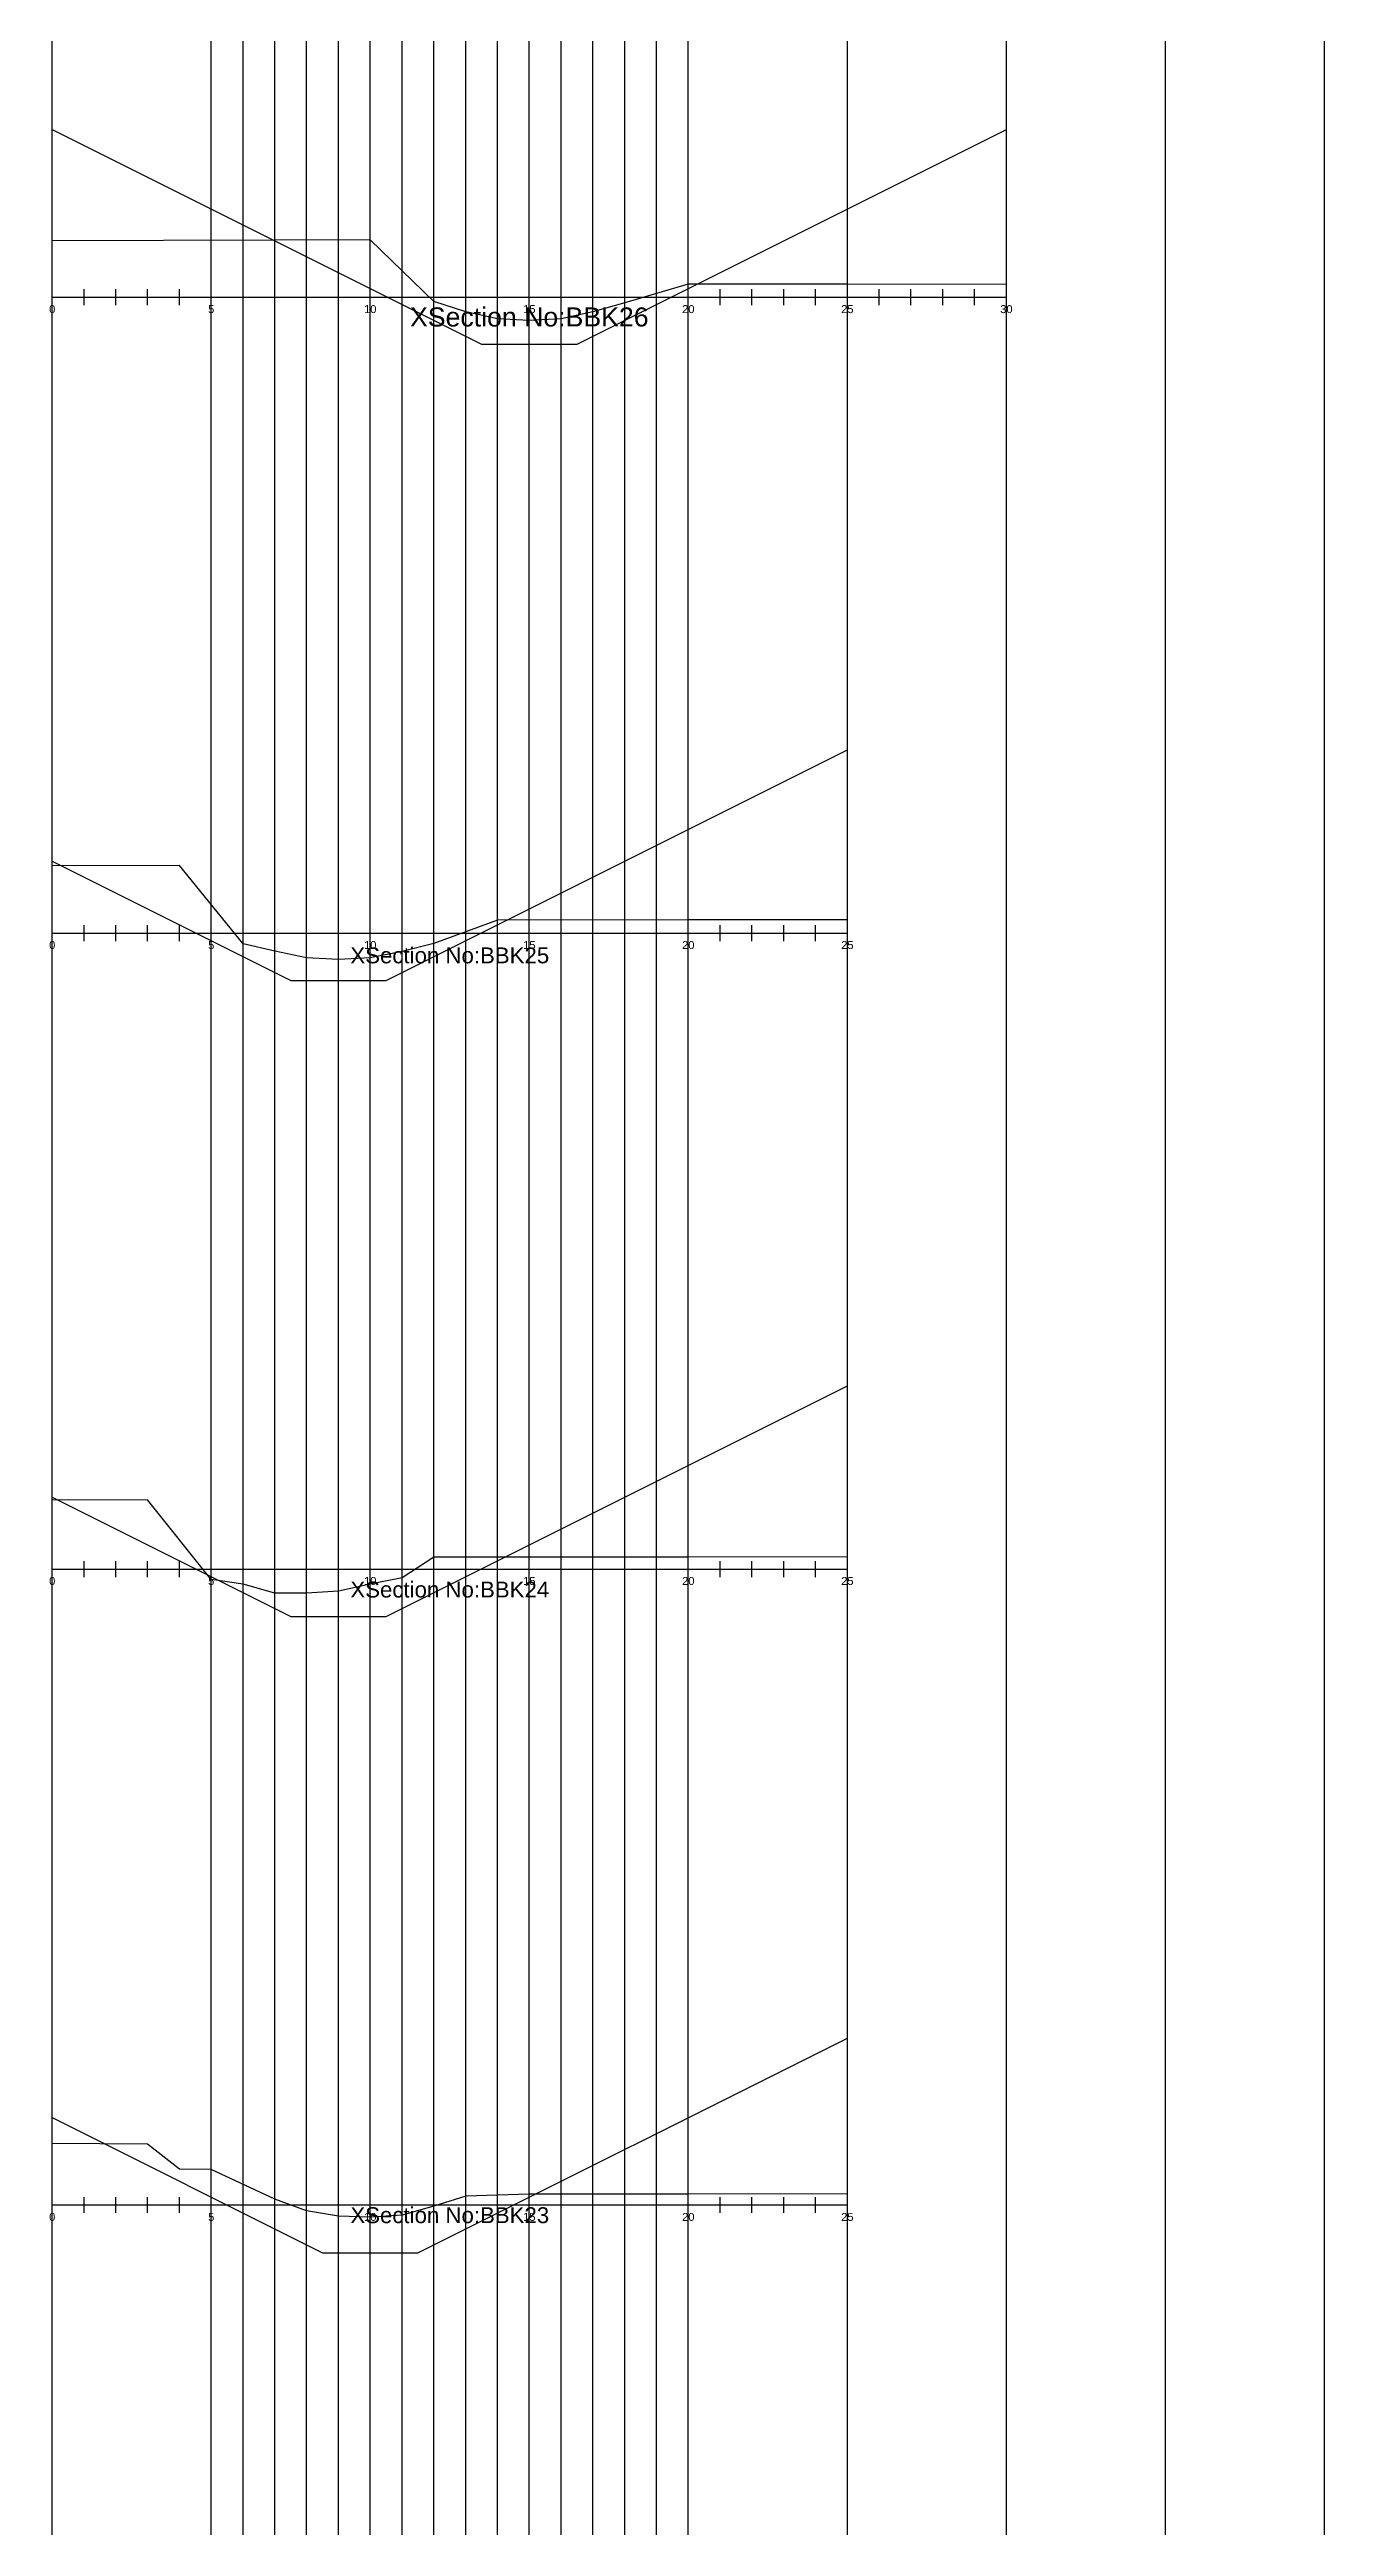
# Model space of a CAD drawing. Header units: inches. Extents: x 1000 to 1040, y -2 to 626.
# Drawn here: x 999.9 to 1040, y 469.9 to 547.8 of the extents above; entities that cross this region are included whole.
import ezdxf

# ---------------------------------------------------------------- set-up
doc = ezdxf.new("R2010")
doc.units = ezdxf.units.IN
doc.header["$MEASUREMENT"] = 0
doc.styles.get("Standard").update_dxf_attribs({"font": 'arial.ttf'})

msp = doc.modelspace()

# ---------------------------------------------------------------- linework, layer by layer
for p, q in [((1000, -1.772), (1000, 625.437)), ((1005, -1.772), (1005, 625.437)), ((1006, -1.772), (1006, 625.437)), ((1007, -1.772), (1007, 625.437)), ((1008, -1.772), (1008, 625.437)), ((1009, -1.772), (1009, 625.437)), ((1010, -1.772), (1010, 625.437)), ((1011, -1.772), (1011, 625.437)), ((1012, -1.772), (1012, 625.437)), ((1013, -1.772), (1013, 625.437)), ((1014, -1.772), (1014, 625.437)), ((1015, -1.772), (1015, 625.437)), ((1016, -1.772), (1016, 625.437)), ((1017, -1.772), (1017, 625.437)), ((1018, -1.772), (1018, 625.437)), ((1019, -1.772), (1019, 625.437)), ((1020, -1.772), (1020, 625.437)), ((1025, -1.772), (1025, 625.437)), ((1030, -1.772), (1030, 625.437)), ((1035, -1.772), (1035, 625.437)), ((1040, -1.772), (1040, 625.437))]:
    msp.add_line(p, q)
for points in [[(1000, 545.27), (1013.5, 538.52), (1015, 538.52), (1016.5, 538.52), (1030, 545.27)], [(1030, 540.404), (1025, 540.409), (1020, 540.414), (1018, 539.824), (1017, 539.544), (1016, 539.319), (1015, 539.264), (1014, 539.324), (1013, 539.543), (1012, 539.863), (1010, 541.804), (1007, 541.794), (1000, 541.774)], [(1000, 539.75), (1000, 540.25)], [(1000, 539.75), (1000, 540.25)], [(1000, 540), (1030, 540)], [(1000, 540), (1030, 540)], [(1001, 539.75), (1001, 540.25)], [(1001, 539.75), (1001, 540.25)], [(1002, 539.75), (1002, 540.25)], [(1002, 539.75), (1002, 540.25)], [(1003, 539.75), (1003, 540.25)], [(1003, 539.75), (1003, 540.25)], [(1004, 539.75), (1004, 540.25)], [(1004, 539.75), (1004, 540.25)], [(1005, 539.75), (1005, 540.25)], [(1005, 539.75), (1005, 540.25)], [(1006, 539.75), (1006, 540.25)], [(1006, 539.75), (1006, 540.25)], [(1007, 539.75), (1007, 540.25)], [(1007, 539.75), (1007, 540.25)], [(1008, 539.75), (1008, 540.25)], [(1008, 539.75), (1008, 540.25)], [(1009, 539.75), (1009, 540.25)], [(1009, 539.75), (1009, 540.25)], [(1010, 539.75), (1010, 540.25)], [(1010, 539.75), (1010, 540.25)], [(1011, 539.75), (1011, 540.25)], [(1011, 539.75), (1011, 540.25)], [(1012, 539.75), (1012, 540.25)], [(1012, 539.75), (1012, 540.25)], [(1013, 539.75), (1013, 540.25)], [(1013, 539.75), (1013, 540.25)], [(1014, 539.75), (1014, 540.25)], [(1014, 539.75), (1014, 540.25)], [(1015, 539.75), (1015, 540.25)], [(1015, 539.75), (1015, 540.25)], [(1016, 539.75), (1016, 540.25)], [(1016, 539.75), (1016, 540.25)], [(1017, 539.75), (1017, 540.25)], [(1017, 539.75), (1017, 540.25)], [(1018, 539.75), (1018, 540.25)], [(1018, 539.75), (1018, 540.25)], [(1019, 539.75), (1019, 540.25)], [(1019, 539.75), (1019, 540.25)], [(1020, 539.75), (1020, 540.25)], [(1020, 539.75), (1020, 540.25)], [(1021, 539.75), (1021, 540.25)], [(1021, 539.75), (1021, 540.25)], [(1022, 539.75), (1022, 540.25)], [(1022, 539.75), (1022, 540.25)], [(1023, 539.75), (1023, 540.25)], [(1023, 539.75), (1023, 540.25)], [(1024, 539.75), (1024, 540.25)], [(1024, 539.75), (1024, 540.25)], [(1025, 539.75), (1025, 540.25)], [(1025, 539.75), (1025, 540.25)], [(1026, 539.75), (1026, 540.25)], [(1026, 539.75), (1026, 540.25)], [(1027, 539.75), (1027, 540.25)], [(1027, 539.75), (1027, 540.25)], [(1028, 539.75), (1028, 540.25)], [(1028, 539.75), (1028, 540.25)], [(1029, 539.75), (1029, 540.25)], [(1029, 539.75), (1029, 540.25)], [(1030, 539.75), (1030, 540.25)], [(1030, 539.75), (1030, 540.25)], [(1000, 522.26), (1007.5, 518.51), (1009, 518.51), (1010.5, 518.51), (1025, 525.76)], [(1025, 520.418), (1020, 520.413), (1014, 520.408), (1012, 519.673), (1011, 519.427), (1010, 519.228), (1009, 519.173), (1008, 519.225), (1007, 519.428), (1006, 519.668), (1004, 522.123), (1000, 522.118)], [(1000, 519.75), (1000, 520.25)], [(1000, 519.75), (1000, 520.25)], [(1000, 520), (1025, 520)], [(1000, 520), (1025, 520)], [(1001, 519.75), (1001, 520.25)], [(1001, 519.75), (1001, 520.25)], [(1002, 519.75), (1002, 520.25)], [(1002, 519.75), (1002, 520.25)], [(1003, 519.75), (1003, 520.25)], [(1003, 519.75), (1003, 520.25)], [(1004, 519.75), (1004, 520.25)], [(1004, 519.75), (1004, 520.25)], [(1005, 519.75), (1005, 520.25)], [(1005, 519.75), (1005, 520.25)], [(1006, 519.75), (1006, 520.25)], [(1006, 519.75), (1006, 520.25)], [(1007, 519.75), (1007, 520.25)], [(1007, 519.75), (1007, 520.25)], [(1008, 519.75), (1008, 520.25)], [(1008, 519.75), (1008, 520.25)], [(1009, 519.75), (1009, 520.25)], [(1009, 519.75), (1009, 520.25)], [(1010, 519.75), (1010, 520.25)], [(1010, 519.75), (1010, 520.25)], [(1011, 519.75), (1011, 520.25)], [(1011, 519.75), (1011, 520.25)], [(1012, 519.75), (1012, 520.25)], [(1012, 519.75), (1012, 520.25)], [(1013, 519.75), (1013, 520.25)], [(1013, 519.75), (1013, 520.25)], [(1014, 519.75), (1014, 520.25)], [(1014, 519.75), (1014, 520.25)], [(1015, 519.75), (1015, 520.25)], [(1015, 519.75), (1015, 520.25)], [(1016, 519.75), (1016, 520.25)], [(1016, 519.75), (1016, 520.25)], [(1017, 519.75), (1017, 520.25)], [(1017, 519.75), (1017, 520.25)], [(1018, 519.75), (1018, 520.25)], [(1018, 519.75), (1018, 520.25)], [(1019, 519.75), (1019, 520.25)], [(1019, 519.75), (1019, 520.25)], [(1020, 519.75), (1020, 520.25)], [(1020, 519.75), (1020, 520.25)], [(1021, 519.75), (1021, 520.25)], [(1021, 519.75), (1021, 520.25)], [(1022, 519.75), (1022, 520.25)], [(1022, 519.75), (1022, 520.25)], [(1023, 519.75), (1023, 520.25)], [(1023, 519.75), (1023, 520.25)], [(1024, 519.75), (1024, 520.25)], [(1024, 519.75), (1024, 520.25)], [(1025, 519.75), (1025, 520.25)], [(1025, 519.75), (1025, 520.25)], [(1000, 502.26), (1007.5, 498.51), (1009, 498.51), (1010.5, 498.51), (1025, 505.76)], [(1025, 500.383), (1020, 500.378), (1012, 500.373), (1011, 499.722), (1010, 499.521), (1009, 499.303), (1008, 499.243), (1007, 499.238), (1006, 499.522), (1005, 499.673), (1003, 502.173), (1000, 502.168)], [(1000, 499.75), (1000, 500.25)], [(1000, 499.75), (1000, 500.25)], [(1001, 499.75), (1001, 500.25)], [(1001, 499.75), (1001, 500.25)], [(1002, 499.75), (1002, 500.25)], [(1002, 499.75), (1002, 500.25)], [(1003, 499.75), (1003, 500.25)], [(1003, 499.75), (1003, 500.25)], [(1004, 499.75), (1004, 500.25)], [(1004, 499.75), (1004, 500.25)], [(1005, 499.75), (1005, 500.25)], [(1005, 499.75), (1005, 500.25)], [(1006, 499.75), (1006, 500.25)], [(1006, 499.75), (1006, 500.25)], [(1007, 499.75), (1007, 500.25)], [(1007, 499.75), (1007, 500.25)], [(1008, 499.75), (1008, 500.25)], [(1008, 499.75), (1008, 500.25)], [(1009, 499.75), (1009, 500.25)], [(1009, 499.75), (1009, 500.25)], [(1010, 499.75), (1010, 500.25)], [(1010, 499.75), (1010, 500.25)], [(1011, 499.75), (1011, 500.25)], [(1011, 499.75), (1011, 500.25)], [(1012, 499.75), (1012, 500.25)], [(1012, 499.75), (1012, 500.25)], [(1013, 499.75), (1013, 500.25)], [(1013, 499.75), (1013, 500.25)], [(1014, 499.75), (1014, 500.25)], [(1014, 499.75), (1014, 500.25)], [(1015, 499.75), (1015, 500.25)], [(1015, 499.75), (1015, 500.25)], [(1016, 499.75), (1016, 500.25)], [(1016, 499.75), (1016, 500.25)], [(1017, 499.75), (1017, 500.25)], [(1017, 499.75), (1017, 500.25)], [(1018, 499.75), (1018, 500.25)], [(1018, 499.75), (1018, 500.25)], [(1019, 499.75), (1019, 500.25)], [(1019, 499.75), (1019, 500.25)], [(1020, 499.75), (1020, 500.25)], [(1020, 499.75), (1020, 500.25)], [(1021, 499.75), (1021, 500.25)], [(1021, 499.75), (1021, 500.25)], [(1022, 499.75), (1022, 500.25)], [(1022, 499.75), (1022, 500.25)], [(1023, 499.75), (1023, 500.25)], [(1023, 499.75), (1023, 500.25)], [(1024, 499.75), (1024, 500.25)], [(1024, 499.75), (1024, 500.25)], [(1025, 499.75), (1025, 500.25)], [(1025, 499.75), (1025, 500.25)], [(1000, 500), (1025, 500)], [(1000, 500), (1025, 500)], [(1000, 482.75), (1008.5, 478.5), (1010, 478.5), (1011.5, 478.5), (1025, 485.25)], [(1025, 480.349), (1020, 480.339), (1015, 480.336), (1013, 480.274), (1012, 479.964), (1011, 479.678), (1010, 479.619), (1009, 479.649), (1008, 479.813), (1007, 480.178), (1005, 481.119), (1004, 481.125), (1003, 481.918), (1000, 481.929)], [(1000, 479.75), (1000, 480.25)], [(1000, 479.75), (1000, 480.25)], [(1000, 480), (1025, 480)], [(1000, 480), (1025, 480)], [(1001, 479.75), (1001, 480.25)], [(1001, 479.75), (1001, 480.25)], [(1002, 479.75), (1002, 480.25)], [(1002, 479.75), (1002, 480.25)], [(1003, 479.75), (1003, 480.25)], [(1003, 479.75), (1003, 480.25)], [(1004, 479.75), (1004, 480.25)], [(1004, 479.75), (1004, 480.25)], [(1005, 479.75), (1005, 480.25)], [(1005, 479.75), (1005, 480.25)], [(1006, 479.75), (1006, 480.25)], [(1006, 479.75), (1006, 480.25)], [(1007, 479.75), (1007, 480.25)], [(1007, 479.75), (1007, 480.25)], [(1008, 479.75), (1008, 480.25)], [(1008, 479.75), (1008, 480.25)], [(1009, 479.75), (1009, 480.25)], [(1009, 479.75), (1009, 480.25)], [(1010, 479.75), (1010, 480.25)], [(1010, 479.75), (1010, 480.25)], [(1011, 479.75), (1011, 480.25)], [(1011, 479.75), (1011, 480.25)], [(1012, 479.75), (1012, 480.25)], [(1012, 479.75), (1012, 480.25)], [(1013, 479.75), (1013, 480.25)], [(1013, 479.75), (1013, 480.25)], [(1014, 479.75), (1014, 480.25)], [(1014, 479.75), (1014, 480.25)], [(1015, 479.75), (1015, 480.25)], [(1015, 479.75), (1015, 480.25)], [(1016, 479.75), (1016, 480.25)], [(1016, 479.75), (1016, 480.25)], [(1017, 479.75), (1017, 480.25)], [(1017, 479.75), (1017, 480.25)], [(1018, 479.75), (1018, 480.25)], [(1018, 479.75), (1018, 480.25)], [(1019, 479.75), (1019, 480.25)], [(1019, 479.75), (1019, 480.25)], [(1020, 479.75), (1020, 480.25)], [(1020, 479.75), (1020, 480.25)], [(1021, 479.75), (1021, 480.25)], [(1021, 479.75), (1021, 480.25)], [(1022, 479.75), (1022, 480.25)], [(1022, 479.75), (1022, 480.25)], [(1023, 479.75), (1023, 480.25)], [(1023, 479.75), (1023, 480.25)], [(1024, 479.75), (1024, 480.25)], [(1024, 479.75), (1024, 480.25)], [(1025, 479.75), (1025, 480.25)], [(1025, 479.75), (1025, 480.25)]]:
    msp.add_lwpolyline(points)

# ---------------------------------------------------------------- texts
for s, insert, char_height, attachment_point in [('0', (1000, 539.75), 0.25, 2), ('0', (1000, 539.75), 0.25, 2), ('5', (1005, 539.75), 0.25, 2), ('5', (1005, 539.75), 0.25, 2), ('10', (1010, 539.75), 0.25, 2), ('10', (1010, 539.75), 0.25, 2), ('XSection No:BBK26', (1015, 539.374), 0.6, 5), ('15', (1015, 539.75), 0.25, 2), ('15', (1015, 539.75), 0.25, 2), ('20', (1020, 539.75), 0.25, 2), ('20', (1020, 539.75), 0.25, 2), ('25', (1025, 539.75), 0.25, 2), ('25', (1025, 539.75), 0.25, 2), ('30', (1030, 539.75), 0.25, 2), ('30', (1030, 539.75), 0.25, 2), ('0', (1000, 519.75), 0.25, 2), ('0', (1000, 519.75), 0.25, 2), ('5', (1005, 519.75), 0.25, 2), ('5', (1005, 519.75), 0.25, 2), ('10', (1010, 519.75), 0.25, 2), ('10', (1010, 519.75), 0.25, 2), ('15', (1015, 519.75), 0.25, 2), ('15', (1015, 519.75), 0.25, 2), ('20', (1020, 519.75), 0.25, 2), ('20', (1020, 519.75), 0.25, 2), ('25', (1025, 519.75), 0.25, 2), ('25', (1025, 519.75), 0.25, 2), ('XSection No:BBK25', (1012.5, 519.297), 0.5, 5), ('0', (1000, 499.75), 0.25, 2), ('0', (1000, 499.75), 0.25, 2), ('5', (1005, 499.75), 0.25, 2), ('5', (1005, 499.75), 0.25, 2), ('XSection No:BBK24', (1012.5, 499.352), 0.5, 5), ('10', (1010, 499.75), 0.25, 2), ('10', (1010, 499.75), 0.25, 2), ('15', (1015, 499.75), 0.25, 2), ('15', (1015, 499.75), 0.25, 2), ('20', (1020, 499.75), 0.25, 2), ('20', (1020, 499.75), 0.25, 2), ('25', (1025, 499.75), 0.25, 2), ('25', (1025, 499.75), 0.25, 2), ('XSection No:BBK23', (1012.5, 479.676), 0.5, 5), ('0', (1000, 479.75), 0.25, 2), ('0', (1000, 479.75), 0.25, 2), ('5', (1005, 479.75), 0.25, 2), ('5', (1005, 479.75), 0.25, 2), ('10', (1010, 479.75), 0.25, 2), ('10', (1010, 479.75), 0.25, 2), ('15', (1015, 479.75), 0.25, 2), ('15', (1015, 479.75), 0.25, 2), ('20', (1020, 479.75), 0.25, 2), ('20', (1020, 479.75), 0.25, 2), ('25', (1025, 479.75), 0.25, 2), ('25', (1025, 479.75), 0.25, 2)]:
    msp.add_mtext(s, dxfattribs=dict(insert=insert, char_height=char_height, attachment_point=attachment_point))

doc.saveas('drawing.dxf')
